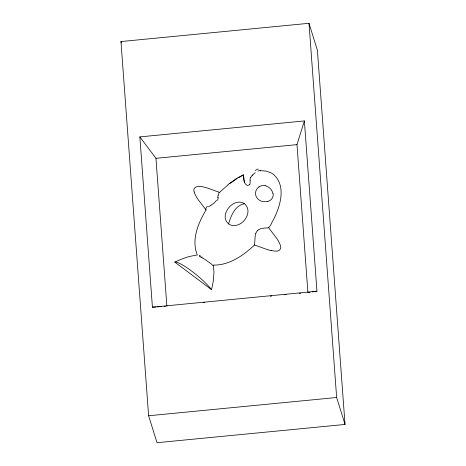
<?xml version="1.0" encoding="UTF-8"?>
<svg xmlns="http://www.w3.org/2000/svg" width="466" height="466" viewBox="0 0 466 466"><rect width="100%" height="100%" fill="white"/><g stroke="black" fill="none" stroke-linecap="round" stroke-linejoin="round"><path stroke-width="0.7" d="M243.246 175.006C243.52 178.49 243.526 183.342 246.957 185.287A1.98 1.614 -12.8 0 0 247.691 185.363L248.605 185.153A3.466 2.837 -13.1 0 0 249.275 184.816M218.129 195.569L219.02 192.808L225.206 187.326M218.082 195.796L217.622 197.747M194.176 192.05A22.665 21.453 -17.3 0 0 195.883 195.866L196.53 197.083A59.345 56.176 -17.3 0 0 198.271 199.832L206.054 209.921C198.242 223.063 191.089 239.839 197.334 254.972L189.452 256.463A63.405 60.027 -17.3 0 0 186.19 257.465L183.115 258.56A102.159 96.707 -17.3 0 0 177.779 260.756L174.808 262.108L211.5 289.636L212.199 286.602A100.097 94.755 -17.3 0 0 213.346 280.392L213.987 271.952L213.201 265.096C229.22 265.439 243.357 255.537 254.547 244.994L255.176 236.105L255.811 233.163M228.573 223.936C230.985 215.764 235.004 205.448 244.475 203.706C254.366 212.298 241.237 229.621 229.924 224.717C217.127 217.307 232.942 196.238 244.475 203.706M307.915 292.526L296.988 144.635L304.374 120.933L139.847 136.899L152.423 307.193L156.04 306.948M250.58 177.668L251.861 175.734M216.527 200.322L214.506 202.722L211.18 205.075M257.844 230.204C260.016 228.486 262.876 228.142 265.556 227.985C270.379 229.097 271.096 222.969 273.344 219.923C280.258 206.45 286.747 185.724 273.198 174.185A17.859 16.904 -17.3 0 0 270.618 172.641L265.97 171.098L260.43 170.638A50.957 48.237 -17.3 0 0 260.144 170.859M252.735 174.82L255.24 172.775M225.684 186.913L228.101 184.891M229.581 183.72L237.241 178.449M208.518 206.787L210.987 205.191M227.99 184.571L236.588 178.461L243.363 174.814M249.275 184.816L249.846 184.361A1.998 1.654 -12.5 0 0 250.102 184.012L250.085 180.773M238.808 177.534L241.417 176.119M257.978 171.098L259.661 170.445L260.43 170.638M241.941 175.851L243.502 175.088A18.384 17.405 -17.3 0 0 243.584 176.165L244.667 182.765M308.608 292.427L310.001 292.223M312.086 291.926L316.956 291.227L304.374 120.933M120.968 41.55L308.999 23.3L317.393 50.246L345.032 424.45L157.001 442.7L148.607 415.754L120.968 41.55L121.393 42.93M139.847 136.899L155.964 158.318L296.988 144.635M152.423 307.193L316.956 291.227M203.048 302.702L204.492 302.562M270.303 296.172L271.754 296.032M284.773 294.768L286.217 294.629M299.236 293.364L300.681 293.225M148.607 415.754L336.644 397.504L345.032 424.45M157.485 306.849L161.102 306.605M163.991 306.407L165.442 306.308M271.527 250.615L270.134 250.318A59.205 56.048 -17.3 0 1 266.878 249.45L254.547 244.994M219.754 192.481L207.551 188.066A56.24 53.235 -17.3 0 0 203.875 187.105C200.112 185.48 191.899 186.045 194.206 192.039M199.273 256.201L204.772 259.288L211.879 264.379M268.672 227.868L276.379 237.846A56.369 53.363 -17.3 0 1 278.336 240.957L278.977 242.145A20.871 19.758 -17.3 0 1 280.485 245.763C281.779 248.832 278.971 251.64 275.872 251.11A22.636 21.424 -17.3 0 1 271.538 250.586M308.999 23.3L336.644 397.504M155.964 158.318L166.886 306.209M205.902 209.904A10.543 6.507 12.7 0 1 207.417 206.205M174.808 262.108A25.997 4.724 39.8 0 1 191.666 271.096A25.997 4.724 39.8 0 1 211.5 289.636M213.416 265.544A6.39 2.621 47.5 0 1 211.989 264.863M200.584 256.032A6.6 0.81 20.1 0 1 199.157 255.374M243.415 176.299A6.373 0.513 86.3 0 1 243.508 175.129M250.184 180.773A9.128 7.066 10.6 0 1 250.475 177.633M252.007 175.833A18.244 14.795 15 0 1 252.904 174.948M255.24 170.387A21.861 12.611 -62.8 0 1 258.298 169.012M202.215 257.145A9.495 0.425 24.8 0 1 201.743 256.917M267.886 201.207A8.883 8.079 10.9 0 1 257.663 198.772A8.883 8.079 10.9 0 1 256.795 189.19L256.842 189.091A8.475 7.712 11.4 0 1 258.298 187.483A8.522 7.776 12.5 0 1 258.95 187M273.146 193.378A8.475 7.607 32.6 0 1 267.985 201.388M265.87 186.004A9.046 8.382 39.3 0 1 272.826 193.407M258.904 186.936A8.889 8.499 23.2 0 1 265.94 185.689M218.304 197.45A8.743 4.951 -44.6 0 1 217.436 200.287M255.933 233.21A6.349 5.609 -72.8 0 1 257.884 230.268"/></g></svg>
